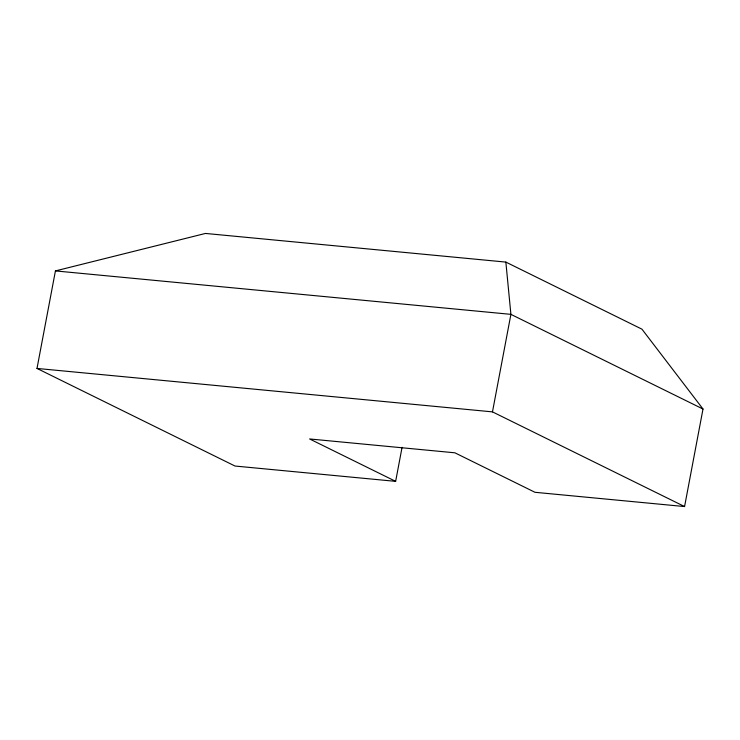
<?xml version="1.0" encoding="UTF-8"?>
<svg xmlns="http://www.w3.org/2000/svg" width="740" height="740" viewBox="0 0 740 740"><rect width="100%" height="100%" fill="white"/><g stroke="black" fill="none" stroke-linecap="round" stroke-linejoin="round"><path stroke-width="1.11" d="M395.641 481.352L235.006 466.034L37 368.437L55.426 270.914L205.48 233.442L505.855 262.089L641.95 329.171L703 409.026L684.574 506.558L534.983 492.294L454.878 452.806L309.616 438.959L395.641 481.352L402.07 447.33M684.574 506.558L492.479 411.875L510.905 314.352L505.855 262.089M55.426 270.914L510.905 314.352L703 409.026M37 368.437L492.479 411.875"/></g></svg>
